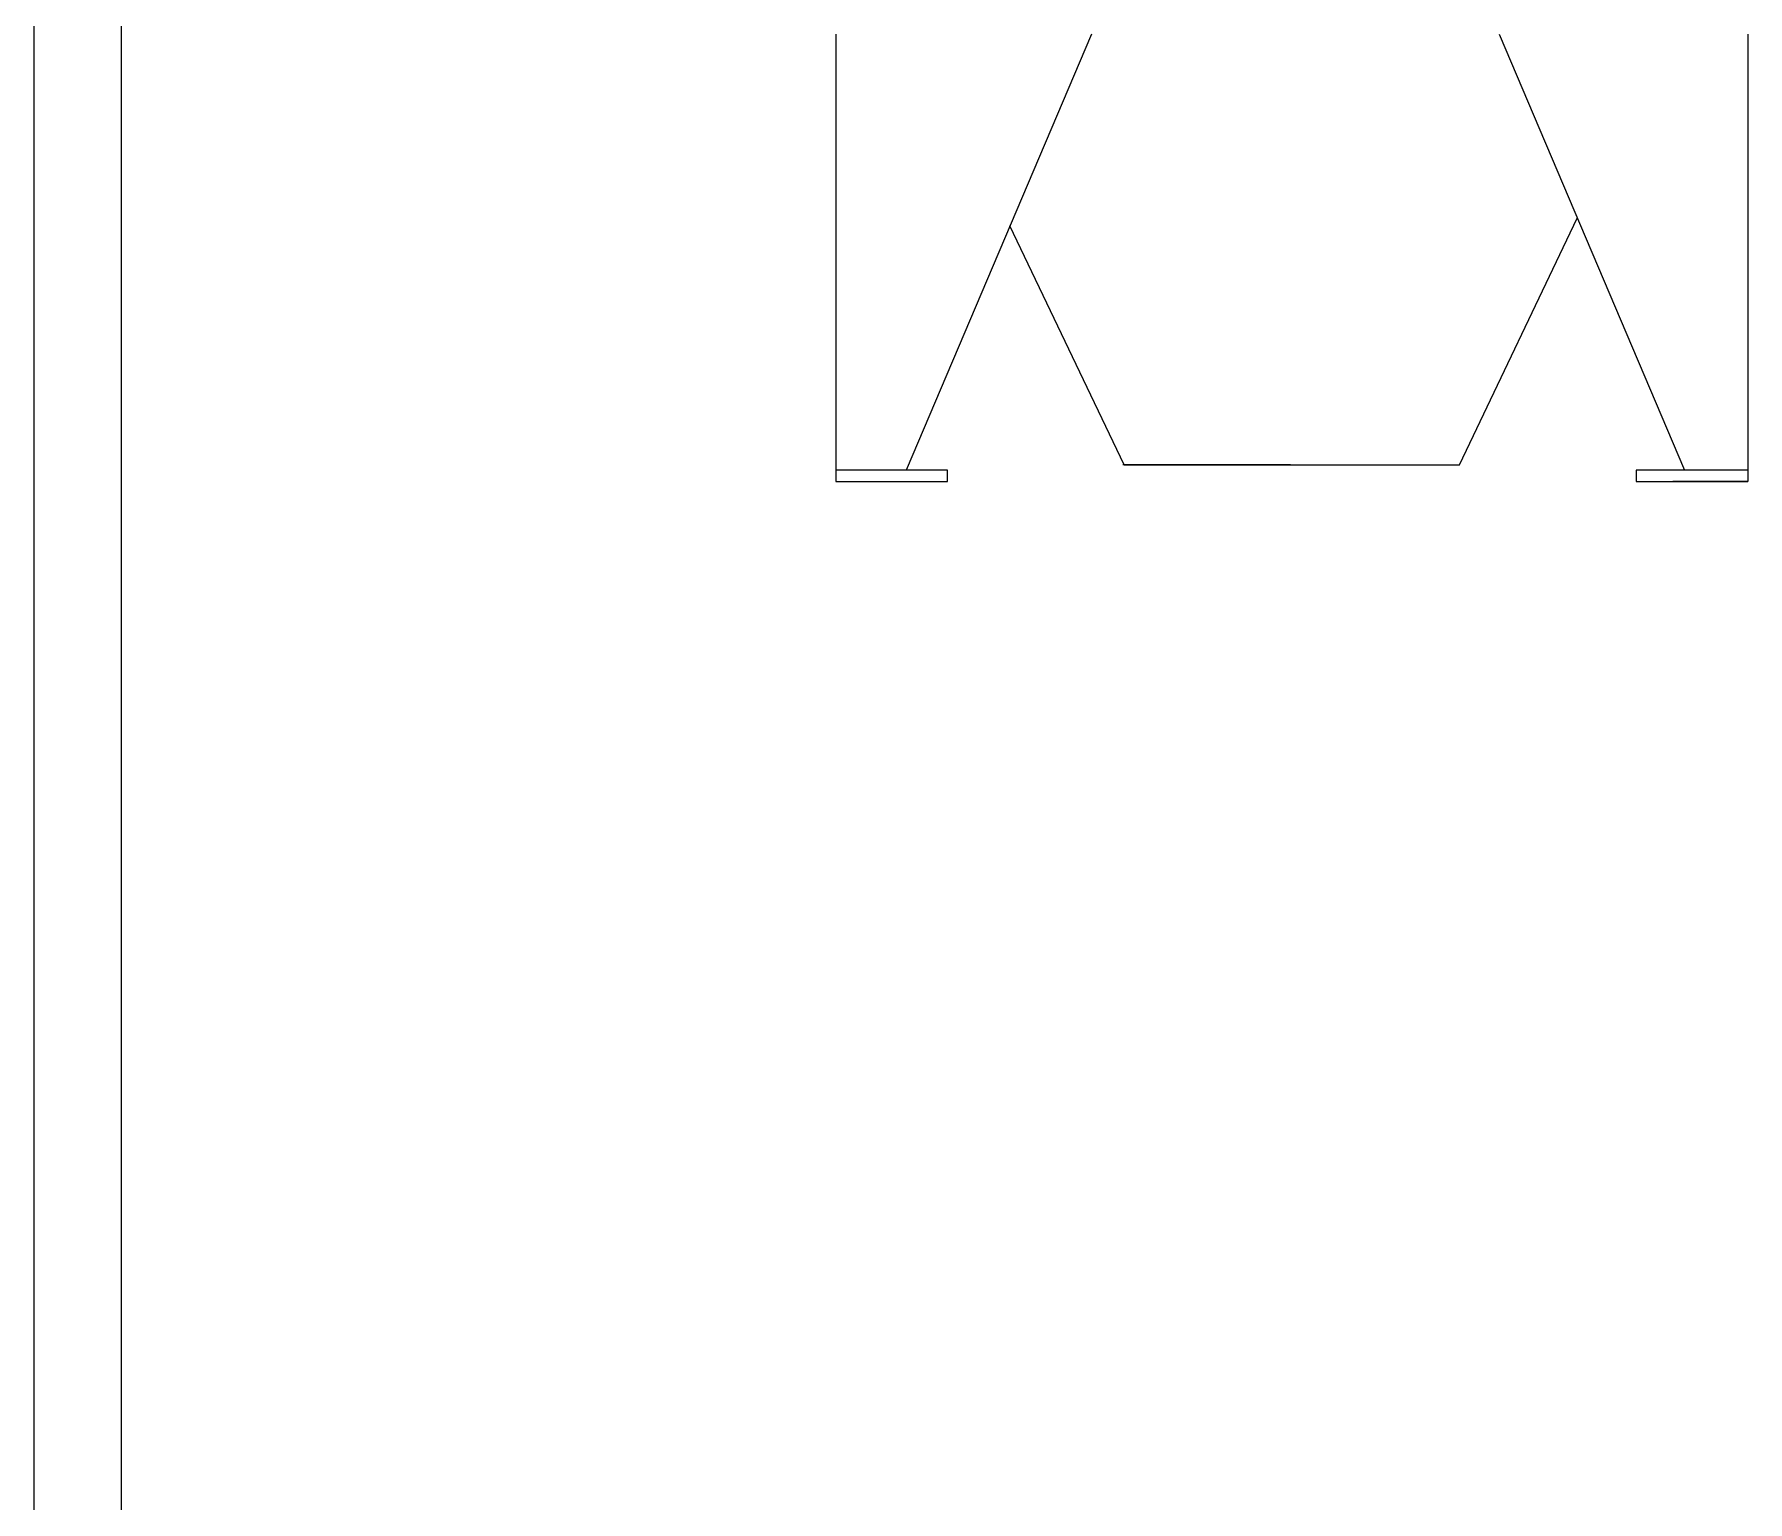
# Model space of a CAD drawing. Header units: inches. Extents: x -166203 to -65610, y -6981 to 11093.
# Drawn here: x -93788 to -92255, y 4279 to 5591 of the extents above; entities that cross this region are included whole.
import ezdxf

# ---------------------------------------------------------------- set-up
doc = ezdxf.new("R2010")
doc.units = ezdxf.units.IN
doc.header["$MEASUREMENT"] = 0
doc.layers.get('0').update_dxf_attribs({"lineweight": 25})
doc.layers.add('FRAME035', color=2, linetype='Continuous')
doc.layers.add('细线', color=30, linetype='Continuous')

msp = doc.modelspace()

# ---------------------------------------------------------------- linework, layer by layer
at = {"color": 2, "linetype": 'Continuous'}
msp.add_line((-93710.2, 7505.6), (-93710.2, 1051.9), dxfattribs=at)
at = {"ltscale": 0.03}
for p, q in [((-93070.9, 5591.4), (-93070.9, 5191.4)), ((-92842.2, 5591.4), (-93008, 5201.4)), ((-92477.3, 5591.4), (-92311.6, 5201.4)), ((-92254.9, 5591.4), (-92254.9, 5191.4)), ((-93070.9, 5191.4), (-93003.9, 5191.4)), ((-93070.9, 5191.4), (-92970.9, 5191.4)), ((-92354.9, 5191.4), (-92254.9, 5191.4)), ((-92254.9, 5191.4), (-92321.9, 5191.4))]:
    msp.add_line(p, q, dxfattribs=at)
at = {"ltscale": 0.5}
for p, q in [((-92970.9, 5201.4), (-93070.9, 5201.4)), ((-92970.9, 5191.4), (-92970.9, 5201.4)), ((-92254.9, 5201.4), (-92354.9, 5201.4)), ((-92354.9, 5201.4), (-92354.9, 5191.4))]:
    msp.add_line(p, q, dxfattribs=at)
at = {"layer": 'FRAME035', "color": 3}
msp.add_line((-93787.9, 974.1), (-93787.9, 7583.4), dxfattribs=at)
at = {"layer": '细线', "ltscale": 2}
for p, q in [((-92512.9, 5206.4), (-92407.5, 5427)), ((-92812.9, 5206.4), (-92915.1, 5420)), ((-92663.9, 5206.4), (-92813.9, 5206.4)), ((-92812.9, 5206.4), (-92512.9, 5206.4))]:
    msp.add_line(p, q, dxfattribs=at)

doc.saveas('drawing.dxf')
